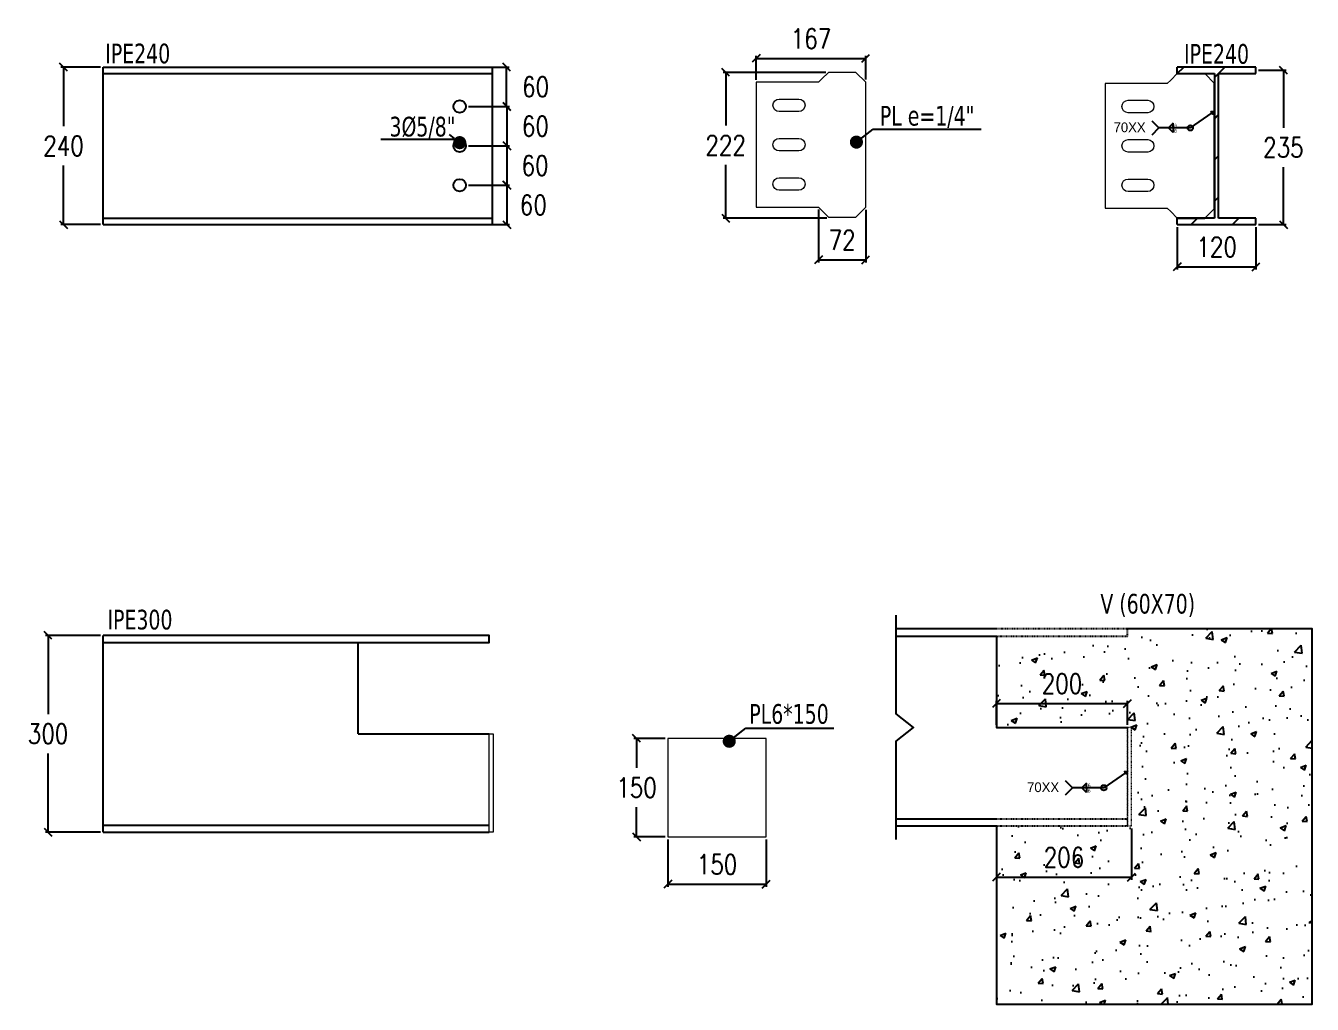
# Model space of a CAD drawing. Header units: millimetres. Extents: x -900 to 76112, y -21218 to 30031.
# Drawn here: x 1833 to 3794, y -12311 to -10820 of the extents above; entities that cross this region are included whole.
import ezdxf
from ezdxf.enums import TextEntityAlignment as Align

# ---------------------------------------------------------------- set-up
doc = ezdxf.new("R2010")
doc.units = ezdxf.units.MM
doc.linetypes.add('DXK_LINE_DOT1', pattern=[1.8814, 0.9407, -0.9407])
for name, color, linetype in [('COTAS', 8, 'Continuous'), ('PERFORACIONES', 1, 'Continuous'), ('TITULO', 3, 'Continuous')]:
    doc.layers.add(name, color=color, linetype=linetype)
doc.layers.add('P-PLATINA', color=6, linetype='Continuous', lineweight=15)
doc.styles.add('CNI_COTAS', font='romans.shx', dxfattribs={"width": 0.8})
doc.styles.add('ROMANS', font='DINGRAFO.SHX')
doc.styles.add('VERDANA', font='verdana.ttf')
doc.dimstyles.new('1.1', dxfattribs={"dimscale": 0, "dimtxt": 15, "dimasz": 20, "dimexe": 2, "dimexo": 2, "dimgap": 7, "dimtad": 1, "dimdec": 0, "dimzin": 4, "dimdsep": 46, "dimtxsty": 'CNI_COTAS', "dimblk": 'DOTSMALL', "dimcen": 0, "dimclrd": 256, "dimclrt": 3, "dimadec": 0, "dimazin": 0, "dimtfac": 1, "dimtdec": 0, "dimtmove": 2, "dimatfit": 0, "dimldrblk": 'DOT', "dimfxl": 0.05, "dimtolj": 1, "dimtzin": 0, "dimarcsym": 1})
doc.dimstyles.new('1.4', dxfattribs={"dimscale": 0, "dimtxt": 30, "dimasz": 12, "dimexe": 4, "dimexo": 4, "dimgap": 15, "dimtad": 1, "dimdec": 0, "dimzin": 4, "dimdsep": 46, "dimtxsty": 'CNI_COTAS', "dimblk": 'OBLIQUE', "dimcen": -0.09, "dimclrd": 256, "dimclrt": 3, "dimadec": 0, "dimazin": 0, "dimtfac": 1, "dimtdec": 0, "dimtmove": 2, "dimatfit": 0, "dimldrblk": 'DOT', "dimfxl": 0.05, "dimtolj": 1, "dimtzin": 0, "dimarcsym": 0})

# ---------------------------------------------------------------- blocks, each defined once
blk = doc.blocks.new('_Oblique')
at = {"color": 0, "linetype": 'ByBlock', "lineweight": -2}
blk.add_line((-0.5, -0.5), (0.5, 0.5), dxfattribs=at)
blk = doc.blocks.new('*D533')
at = {"layer": 'COTAS', "color": 0, "lineweight": -2, "transparency": 16777216}
for p, q in [((1947, -10882.7), (1886.5, -10882.7)), ((1947, -11122.7), (1886.5, -11122.7))]:
    blk.add_line(p, q, dxfattribs=at)
at = {"layer": 'COTAS', "lineweight": -2, "transparency": 16777216}
for p, q in [((1890.5, -10882.7), (1890.5, -10972.7)), ((1890.5, -11122.7), (1890.5, -11032.7))]:
    blk.add_line(p, q, dxfattribs=at)
at = {"layer": 'Defpoints', "color": 0, "transparency": 16777216}
for p in [(1890.5, -10882.7), (1951, -10882.7), (1951, -11122.7)]:
    blk.add_point(p, dxfattribs=at)
at = {"layer": 'COTAS', "lineweight": -2, "transparency": 16777216, "xscale": 12, "yscale": 12, "zscale": 12}
for p, rotation in [((1890.5, -10882.7), 90), ((1890.5, -11122.7), 270)]:
    blk.add_blockref('_Oblique', p, dxfattribs=dict(at, rotation=rotation))
at = {"layer": 'COTAS', "color": 3, "transparency": 16777216, "insert": (1890.5, -11002.7), "char_height": 30, "attachment_point": 5, "rotation": 0.01, "style": 'CNI_COTAS'}
blk.add_mtext('\\A1;240', dxfattribs=at)
blk = doc.blocks.new('_Dot')
at = {"color": 0, "linetype": 'ByBlock', "lineweight": -2}
blk.add_line((-0.5, 0), (-1, 0), dxfattribs=at)
at = {"color": 0, "linetype": 'ByBlock', "const_width": 0.5}
blk.add_lwpolyline([(-0.25, 0, 1), (0.25, 0, 1)], format="xyb", close=True, dxfattribs=at)
blk = doc.blocks.new('*D534')
at = {"layer": 'COTAS', "color": 0, "lineweight": -2, "transparency": 16777216}
for p, q in [((3052.2, -10890.7), (2895.7, -10890.7)), ((3054, -11112.9), (2895.7, -11112.9))]:
    blk.add_line(p, q, dxfattribs=at)
at = {"layer": 'COTAS', "lineweight": -2, "transparency": 16777216}
for p, q in [((2899.7, -10890.7), (2899.7, -10971.8)), ((2899.7, -11112.9), (2899.7, -11031.8))]:
    blk.add_line(p, q, dxfattribs=at)
at = {"layer": 'Defpoints', "color": 0, "transparency": 16777216}
for p in [(3056.2, -10890.7), (2899.7, -11112.9), (3058, -11112.9)]:
    blk.add_point(p, dxfattribs=at)
at = {"layer": 'COTAS', "lineweight": -2, "transparency": 16777216, "xscale": 12, "yscale": 12, "zscale": 12}
for p, rotation in [((2899.7, -10890.7), 90), ((2899.7, -11112.9), 270)]:
    blk.add_blockref('_Oblique', p, dxfattribs=dict(at, rotation=rotation))
at = {"layer": 'COTAS', "color": 3, "transparency": 16777216, "insert": (2899.7, -11001.8), "char_height": 30, "attachment_point": 5, "rotation": 0.01, "style": 'CNI_COTAS'}
blk.add_mtext('\\A1;222', dxfattribs=at)
blk = doc.blocks.new('*D477')
at = {"layer": 'COTAS', "color": 0, "lineweight": -2, "transparency": 16777216}
for p, q in [((3587.9, -11126.7), (3587.9, -11190.9)), ((3707.9, -11126.7), (3707.9, -11190.9))]:
    blk.add_line(p, q, dxfattribs=at)
at = {"layer": 'COTAS', "lineweight": -2, "transparency": 16777216}
blk.add_line((3587.9, -11186.9), (3707.9, -11186.9), dxfattribs=at)
at = {"layer": 'Defpoints', "color": 0, "transparency": 16777216}
for p in [(3587.9, -11122.7), (3707.9, -11122.7), (3707.9, -11186.9)]:
    blk.add_point(p, dxfattribs=at)
at = {"layer": 'COTAS', "lineweight": -2, "transparency": 16777216, "xscale": 12, "yscale": 12, "zscale": 12, "rotation": 180}
blk.add_blockref('_Oblique', (3587.9, -11186.9), dxfattribs=at)
at = {"layer": 'COTAS', "lineweight": -2, "transparency": 16777216, "xscale": 12, "yscale": 12, "zscale": 12}
blk.add_blockref('_Oblique', (3707.9, -11186.9), dxfattribs=at)
at = {"layer": 'COTAS', "color": 3, "transparency": 16777216, "insert": (3647.9, -11156.9), "char_height": 30, "attachment_point": 5, "style": 'CNI_COTAS'}
blk.add_mtext('\\A1;120', dxfattribs=at)
blk = doc.blocks.new('*D535')
at = {"layer": 'COTAS', "color": 0, "lineweight": -2, "transparency": 16777216}
for p, q in [((3711.9, -10887.6), (3753.7, -10887.6)), ((3711.9, -11122.7), (3753.7, -11122.7))]:
    blk.add_line(p, q, dxfattribs=at)
at = {"layer": 'COTAS', "lineweight": -2, "transparency": 16777216}
for p, q in [((3749.7, -10887.6), (3749.7, -10975.1)), ((3749.7, -11122.7), (3749.7, -11035.1))]:
    blk.add_line(p, q, dxfattribs=at)
at = {"layer": 'Defpoints', "color": 0, "transparency": 16777216}
for p in [(3707.9, -10887.6), (3749.7, -10887.6), (3707.9, -11122.7)]:
    blk.add_point(p, dxfattribs=at)
at = {"layer": 'COTAS', "lineweight": -2, "transparency": 16777216, "xscale": 12, "yscale": 12, "zscale": 12}
for p, rotation in [((3749.7, -10887.6), 90), ((3749.7, -11122.7), 270)]:
    blk.add_blockref('_Oblique', p, dxfattribs=dict(at, rotation=rotation))
at = {"layer": 'COTAS', "color": 3, "transparency": 16777216, "insert": (3749.7, -11005.1), "char_height": 30, "attachment_point": 5, "rotation": 0.01, "style": 'CNI_COTAS'}
blk.add_mtext('\\A1;235', dxfattribs=at)
blk = doc.blocks.new('_DotSmall')
at = {"color": 0, "linetype": 'ByBlock', "const_width": 0.5}
blk.add_lwpolyline([(-0.0625, 0, 1), (0.0625, 0, 1)], format="xyb", close=True, dxfattribs=at)
blk = doc.blocks.new('*D536')
at = {"layer": 'COTAS', "color": 0, "lineweight": -2, "transparency": 16777216}
for p, q in [((2946.2, -10901.9), (2946.2, -10865.4)), ((3113.1, -10901.7), (3113.1, -10865.4))]:
    blk.add_line(p, q, dxfattribs=at)
at = {"layer": 'COTAS', "lineweight": -2, "transparency": 16777216}
blk.add_line((2946.2, -10869.4), (3113.1, -10869.4), dxfattribs=at)
at = {"layer": 'Defpoints', "color": 0, "transparency": 16777216}
for p in [(3113.1, -10869.4), (2946.2, -10905.9), (3113.1, -10905.7)]:
    blk.add_point(p, dxfattribs=at)
at = {"layer": 'COTAS', "lineweight": -2, "transparency": 16777216, "xscale": 12, "yscale": 12, "zscale": 12, "rotation": 180}
blk.add_blockref('_Oblique', (2946.2, -10869.4), dxfattribs=at)
at = {"layer": 'COTAS', "lineweight": -2, "transparency": 16777216, "xscale": 12, "yscale": 12, "zscale": 12}
blk.add_blockref('_Oblique', (3113.1, -10869.4), dxfattribs=at)
at = {"layer": 'COTAS', "color": 3, "transparency": 16777216, "insert": (3029.7, -10839.4), "char_height": 30, "attachment_point": 5, "style": 'CNI_COTAS'}
blk.add_mtext('\\A1;167', dxfattribs=at)
blk = doc.blocks.new('*D537')
at = {"layer": 'COTAS', "color": 0, "lineweight": -2, "transparency": 16777216}
for p, q in [((3041, -11099.9), (3041, -11180.3)), ((3113.1, -11100.1), (3113.1, -11180.3))]:
    blk.add_line(p, q, dxfattribs=at)
at = {"layer": 'COTAS', "lineweight": -2, "transparency": 16777216}
blk.add_line((3041, -11176.3), (3113.1, -11176.3), dxfattribs=at)
at = {"layer": 'Defpoints', "color": 0, "transparency": 16777216}
for p in [(3041, -11095.9), (3113.1, -11096.1), (3113.1, -11176.3)]:
    blk.add_point(p, dxfattribs=at)
at = {"layer": 'COTAS', "lineweight": -2, "transparency": 16777216, "xscale": 12, "yscale": 12, "zscale": 12, "rotation": 180}
blk.add_blockref('_Oblique', (3041, -11176.3), dxfattribs=at)
at = {"layer": 'COTAS', "lineweight": -2, "transparency": 16777216, "xscale": 12, "yscale": 12, "zscale": 12}
blk.add_blockref('_Oblique', (3113.1, -11176.3), dxfattribs=at)
at = {"layer": 'COTAS', "color": 3, "transparency": 16777216, "insert": (3077.1, -11146.3), "char_height": 30, "attachment_point": 5, "style": 'CNI_COTAS'}
blk.add_mtext('\\A1;72', dxfattribs=at)
blk = doc.blocks.new('SOLDADURA FILETE ALREDEDOR')
h = blk.add_hatch(color=256)
h.dxf.hatch_style = 1
h.paths.add_polyline_path([(5063.7, 3679), (5060.1, 3684.2), (5066.4, 3684.8)])
for p, q in [((5061.9, 3681.6), (5015.5, 3649.2)), ((5015.5, 3649.2), (4948.3, 3649.2)), ((4978.7, 3659.2), (4968.7, 3649.2)), ((4978.7, 3639.2), (4968.7, 3649.2)), ((4978.7, 3649.2), (4978.7, 3659.2)), ((4978.7, 3649.2), (4978.7, 3639.2))]:
    blk.add_line(p, q)
blk.add_lwpolyline([(5066.4, 3684.8), (5063.7, 3679), (5060.1, 3684.2)], close=True)
blk.add_lwpolyline([(4933.5, 3634.4), (4948.3, 3649.2), (4933.5, 3664)])
blk.add_circle((5015.5, 3649.2), 5.81)
at = {"layer": 'TITULO', "style": 'ROMANS'}
for s, height, p in [('70XX', 21, (4851, 3640)), ('6', 7.5, (4981.3, 3650.6)), ('6', 7.5, (4981.3, 3639))]:
    blk.add_text(s, height=height, dxfattribs=at).set_placement(p)
blk = doc.blocks.new('*D478')
at = {"layer": 'COTAS', "color": 0, "lineweight": -2, "transparency": 16777216}
for p, q in [((2507.8, -10942.7), (2570.3, -10942.7)), ((2507.8, -11002.7), (2570.3, -11002.7))]:
    blk.add_line(p, q, dxfattribs=at)
at = {"layer": 'COTAS', "lineweight": -2, "transparency": 16777216}
blk.add_line((2566.3, -10942.7), (2566.3, -11002.7), dxfattribs=at)
at = {"layer": 'Defpoints', "color": 0, "transparency": 16777216}
for p in [(2503.8, -10942.7), (2503.8, -11002.7), (2566.3, -11002.7)]:
    blk.add_point(p, dxfattribs=at)
at = {"layer": 'COTAS', "lineweight": -2, "transparency": 16777216, "xscale": 12, "yscale": 12, "zscale": 12}
for p, rotation in [((2566.3, -10942.7), 90), ((2566.3, -11002.7), 270)]:
    blk.add_blockref('_Oblique', p, dxfattribs=dict(at, rotation=rotation))
at = {"layer": 'COTAS', "color": 3, "transparency": 16777216, "insert": (2609.6, -10972.7), "char_height": 30, "attachment_point": 5, "rotation": 0.01, "style": 'CNI_COTAS'}
blk.add_mtext('\\A1;60', dxfattribs=at)
blk = doc.blocks.new('*D479')
at = {"layer": 'COTAS', "color": 0, "lineweight": -2, "transparency": 16777216}
for p, q in [((2507.8, -11002.7), (2570.3, -11002.7)), ((2507.8, -11062.7), (2570.3, -11062.7))]:
    blk.add_line(p, q, dxfattribs=at)
at = {"layer": 'COTAS', "lineweight": -2, "transparency": 16777216}
blk.add_line((2566.3, -11002.7), (2566.3, -11062.7), dxfattribs=at)
at = {"layer": 'Defpoints', "color": 0, "transparency": 16777216}
for p in [(2503.8, -11002.7), (2503.8, -11062.7), (2566.3, -11062.7)]:
    blk.add_point(p, dxfattribs=at)
at = {"layer": 'COTAS', "lineweight": -2, "transparency": 16777216, "xscale": 12, "yscale": 12, "zscale": 12}
for p, rotation in [((2566.3, -11002.7), 90), ((2566.3, -11062.7), 270)]:
    blk.add_blockref('_Oblique', p, dxfattribs=dict(at, rotation=rotation))
at = {"layer": 'COTAS', "color": 3, "transparency": 16777216, "insert": (2609.1, -11032.7), "char_height": 30, "attachment_point": 5, "rotation": 0.01, "style": 'CNI_COTAS'}
blk.add_mtext('\\A1;60', dxfattribs=at)
blk = doc.blocks.new('*D480')
at = {"layer": 'COTAS', "color": 0, "lineweight": -2, "transparency": 16777216}
for p, q in [((2507.8, -11062.7), (2570.2, -11062.7)), ((2507.8, -11122.7), (2570.2, -11122.7))]:
    blk.add_line(p, q, dxfattribs=at)
at = {"layer": 'COTAS', "lineweight": -2, "transparency": 16777216}
blk.add_line((2566.2, -11062.7), (2566.2, -11122.7), dxfattribs=at)
at = {"layer": 'Defpoints', "color": 0, "transparency": 16777216}
for p in [(2503.8, -11062.7), (2503.8, -11122.7), (2566.2, -11122.7)]:
    blk.add_point(p, dxfattribs=at)
at = {"layer": 'COTAS', "lineweight": -2, "transparency": 16777216, "xscale": 12, "yscale": 12, "zscale": 12}
for p, rotation in [((2566.2, -11062.7), 90), ((2566.2, -11122.7), 270)]:
    blk.add_blockref('_Oblique', p, dxfattribs=dict(at, rotation=rotation))
at = {"layer": 'COTAS', "color": 3, "transparency": 16777216, "insert": (2606.5, -11092.7), "char_height": 30, "attachment_point": 5, "rotation": 0.01, "style": 'CNI_COTAS'}
blk.add_mtext('\\A1;60', dxfattribs=at)
blk = doc.blocks.new('*D481')
at = {"layer": 'COTAS', "color": 0, "lineweight": -2, "transparency": 16777216}
for p, q in [((2507.8, -10882.7), (2569.8, -10882.7)), ((2507.8, -10942.7), (2569.8, -10942.7))]:
    blk.add_line(p, q, dxfattribs=at)
at = {"layer": 'COTAS', "lineweight": -2, "transparency": 16777216}
blk.add_line((2565.8, -10942.7), (2565.8, -10882.7), dxfattribs=at)
at = {"layer": 'Defpoints', "color": 0, "transparency": 16777216}
for p in [(2503.8, -10882.7), (2565.8, -10882.7), (2503.8, -10942.7)]:
    blk.add_point(p, dxfattribs=at)
at = {"layer": 'COTAS', "lineweight": -2, "transparency": 16777216, "xscale": 12, "yscale": 12, "zscale": 12}
for p, rotation in [((2565.8, -10882.7), 90), ((2565.8, -10942.7), 270)]:
    blk.add_blockref('_Oblique', p, dxfattribs=dict(at, rotation=rotation))
at = {"layer": 'COTAS', "color": 3, "transparency": 16777216, "insert": (2610, -10912.7), "char_height": 30, "attachment_point": 5, "rotation": 0.01, "style": 'CNI_COTAS'}
blk.add_mtext('\\A1;60', dxfattribs=at)
blk = doc.blocks.new('*D538')
at = {"layer": 'COTAS', "color": 0, "lineweight": -2, "transparency": 16777216}
for p, q in [((1947, -11748.5), (1862.9, -11748.5)), ((1947, -12048.5), (1862.9, -12048.5))]:
    blk.add_line(p, q, dxfattribs=at)
at = {"layer": 'COTAS', "lineweight": -2, "transparency": 16777216}
for p, q in [((1866.9, -11748.5), (1866.9, -11868.5)), ((1866.9, -12048.5), (1866.9, -11928.5))]:
    blk.add_line(p, q, dxfattribs=at)
at = {"layer": 'Defpoints', "color": 0, "transparency": 16777216}
for p in [(1866.9, -11748.5), (1951, -11748.5), (1951, -12048.5)]:
    blk.add_point(p, dxfattribs=at)
at = {"layer": 'COTAS', "lineweight": -2, "transparency": 16777216, "xscale": 12, "yscale": 12, "zscale": 12}
for p, rotation in [((1866.9, -11748.5), 90), ((1866.9, -12048.5), 270)]:
    blk.add_blockref('_Oblique', p, dxfattribs=dict(at, rotation=rotation))
at = {"layer": 'COTAS', "color": 3, "transparency": 16777216, "insert": (1866.9, -11898.5), "char_height": 30, "attachment_point": 5, "rotation": 0.01, "style": 'CNI_COTAS'}
blk.add_mtext('\\A1;300', dxfattribs=at)
blk = doc.blocks.new('*D482')
at = {"layer": 'COTAS', "color": 0, "lineweight": -2, "transparency": 16777216}
for p, q in [((3312.2, -11884.8), (3312.2, -11848.2)), ((3512.2, -11884.8), (3512.2, -11848.2))]:
    blk.add_line(p, q, dxfattribs=at)
at = {"layer": 'COTAS', "lineweight": -2, "transparency": 16777216}
blk.add_line((3312.2, -11852.2), (3512.2, -11852.2), dxfattribs=at)
at = {"layer": 'Defpoints', "color": 0, "transparency": 16777216}
for p in [(3512.2, -11852.2), (3312.2, -11888.8), (3512.2, -11888.8)]:
    blk.add_point(p, dxfattribs=at)
at = {"layer": 'COTAS', "lineweight": -2, "transparency": 16777216, "xscale": 12, "yscale": 12, "zscale": 12, "rotation": 180}
blk.add_blockref('_Oblique', (3312.2, -11852.2), dxfattribs=at)
at = {"layer": 'COTAS', "lineweight": -2, "transparency": 16777216, "xscale": 12, "yscale": 12, "zscale": 12}
blk.add_blockref('_Oblique', (3512.2, -11852.2), dxfattribs=at)
at = {"layer": 'COTAS', "color": 3, "transparency": 16777216, "insert": (3412.2, -11822.2), "char_height": 30, "attachment_point": 5, "style": 'CNI_COTAS'}
blk.add_mtext('\\A1;200', dxfattribs=at)
blk = doc.blocks.new('*D539')
at = {"layer": 'COTAS', "color": 0, "lineweight": -2, "transparency": 16777216}
for p, q in [((3312.2, -12042.8), (3312.2, -12120.8)), ((3518.2, -12042.8), (3518.2, -12120.8))]:
    blk.add_line(p, q, dxfattribs=at)
at = {"layer": 'COTAS', "lineweight": -2, "transparency": 16777216}
blk.add_line((3312.2, -12116.8), (3518.2, -12116.8), dxfattribs=at)
at = {"layer": 'Defpoints', "color": 0, "transparency": 16777216}
for p in [(3312.2, -12038.8), (3518.2, -12038.8), (3518.2, -12116.8)]:
    blk.add_point(p, dxfattribs=at)
at = {"layer": 'COTAS', "lineweight": -2, "transparency": 16777216, "xscale": 12, "yscale": 12, "zscale": 12, "rotation": 180}
blk.add_blockref('_Oblique', (3312.2, -12116.8), dxfattribs=at)
at = {"layer": 'COTAS', "lineweight": -2, "transparency": 16777216, "xscale": 12, "yscale": 12, "zscale": 12}
blk.add_blockref('_Oblique', (3518.2, -12116.8), dxfattribs=at)
at = {"layer": 'COTAS', "color": 3, "transparency": 16777216, "insert": (3415.2, -12086.8), "char_height": 30, "attachment_point": 5, "style": 'CNI_COTAS'}
blk.add_mtext('\\A1;206', dxfattribs=at)
blk = doc.blocks.new('*D540')
at = {"layer": 'COTAS', "color": 0, "lineweight": -2, "transparency": 16777216}
for p, q in [((2807.5, -11905.5), (2759.8, -11905.5)), ((2807.5, -12055.5), (2759.8, -12055.5))]:
    blk.add_line(p, q, dxfattribs=at)
at = {"layer": 'COTAS', "lineweight": -2, "transparency": 16777216}
for p, q in [((2763.8, -11905.5), (2763.8, -11950.5)), ((2763.8, -12055.5), (2763.8, -12010.5))]:
    blk.add_line(p, q, dxfattribs=at)
at = {"layer": 'Defpoints', "color": 0, "transparency": 16777216}
for p in [(2763.8, -11905.5), (2811.5, -11905.5), (2811.5, -12055.5)]:
    blk.add_point(p, dxfattribs=at)
at = {"layer": 'COTAS', "lineweight": -2, "transparency": 16777216, "xscale": 12, "yscale": 12, "zscale": 12}
for p, rotation in [((2763.8, -11905.5), 90), ((2763.8, -12055.5), 270)]:
    blk.add_blockref('_Oblique', p, dxfattribs=dict(at, rotation=rotation))
at = {"layer": 'COTAS', "color": 3, "transparency": 16777216, "insert": (2763.8, -11980.5), "char_height": 30, "attachment_point": 5, "rotation": 0.01, "style": 'CNI_COTAS'}
blk.add_mtext('\\A1;150', dxfattribs=at)
blk = doc.blocks.new('*D541')
at = {"layer": 'COTAS', "color": 0, "lineweight": -2, "transparency": 16777216}
for p, q in [((2811.5, -12059.5), (2811.5, -12131.6)), ((2961.5, -12059.5), (2961.5, -12131.6))]:
    blk.add_line(p, q, dxfattribs=at)
at = {"layer": 'COTAS', "lineweight": -2, "transparency": 16777216}
blk.add_line((2811.5, -12127.6), (2961.5, -12127.6), dxfattribs=at)
at = {"layer": 'Defpoints', "color": 0, "transparency": 16777216}
for p in [(2811.5, -12055.5), (2961.5, -12055.5), (2961.5, -12127.6)]:
    blk.add_point(p, dxfattribs=at)
at = {"layer": 'COTAS', "lineweight": -2, "transparency": 16777216, "xscale": 12, "yscale": 12, "zscale": 12, "rotation": 180}
blk.add_blockref('_Oblique', (2811.5, -12127.6), dxfattribs=at)
at = {"layer": 'COTAS', "lineweight": -2, "transparency": 16777216, "xscale": 12, "yscale": 12, "zscale": 12}
blk.add_blockref('_Oblique', (2961.5, -12127.6), dxfattribs=at)
at = {"layer": 'COTAS', "color": 3, "transparency": 16777216, "insert": (2886.5, -12097.6), "char_height": 30, "attachment_point": 5, "style": 'CNI_COTAS'}
blk.add_mtext('\\A1;150', dxfattribs=at)

msp = doc.modelspace()

# ---------------------------------------------------------------- hatches: boundary and pattern name
at = {"linetype": 'Continuous'}
h = msp.add_hatch(dxfattribs=at)
h.set_pattern_fill('', scale=14, style=0, pattern_type=0)
h.set_pattern_definition([(45, (3587.934, -10892.477), (-31.431, 31.431), [])])
h.paths.add_polyline_path([(3587.9, -10882.7), (3587.9, -10892.5), (3644.8, -10892.5), (3644.8, -11112.9), (3587.9, -11112.9), (3587.9, -11122.7), (3707.9, -11122.7), (3707.9, -11112.9), (3651, -11112.9), (3651, -10892.5), (3707.9, -10892.5), (3707.9, -10882.7)])
at = {"layer": 'PERFORACIONES'}
h = msp.add_hatch(dxfattribs=at)
h.set_pattern_fill('AR-CONC', color=8, scale=0.5)
h.set_pattern_definition([(50, (-11225.105, -6489.715), (91.09233, -7.96954), [9.525, -104.775]), (355, (-11225.105, -6489.72), (-17.6217, 95.5284), [7.62, -83.8203]), (100.45144, (-11217.51, -6490.38), (73.4706, 87.5589), [8.095, -89.0451]), (46.1842, (-11225.1, -6464.32), (135.5395, -21.0212), [14.2875, -157.1625]), (96.6356, (-11213.81, -6466.07), (118.7021, 123.7131), [12.1425, -133.5678]), (351.1842, (-11225.1, -6464.32), (118.7021, 123.7131), [11.43, -125.7299]), (21, (-11212.405, -6470.665), (75.8072, -51.1326), [9.525, -104.775]), (326, (-11212.405, -6470.67), (30.901, 92.094), [7.62, -83.82]), (71.45144, (-11206.09, -6474.93), (106.7082, 40.9614), [8.095, -89.04497]), (37.5, (-11225.105, -6489.715), (1.5443, 42.27752), [0, -82.804, 0, -85.09, 0, -84.1375]), (7.5, (-11225.105, -6489.715), (33.40983, 50.09029), [0, -48.514, 0, -80.899, 0, -32.0675]), (327.5, (-11253.426, -6489.715), (67.7953, -2.86437), [0, -31.75, 0, -99.06, 0, -131.445]), (317.5, (-11266.126, -6489.715), (74.0646, 12.71325), [0, -41.275, 0, -65.786, 0, -93.345])])
h.paths.add_polyline_path([(3793.7, -11738.8), (3512.2, -11738.8), (3512.2, -11749.5), (3312.2, -11749.5), (3312.2, -11888.8), (3512.2, -11888.8), (3518.2, -11888.8), (3518.2, -12038.8), (3512.2, -12038.8), (3312.2, -12038.8), (3312.2, -12310.6), (3793.7, -12310.6)])
h.paths.add_polyline_path([(3376.9, -12109.3), (3453.6, -12109.3), (3453.6, -12064.3), (3376.9, -12064.3)], flags=24)
h.paths.add_polyline_path([(3373.9, -11844.7), (3450.6, -11844.7), (3450.6, -11799.7), (3373.9, -11799.7)], flags=24)

# ---------------------------------------------------------------- linework, layer by layer
at = {"color": 2}
for p, q in [((1951, -11122.7), (1951, -10882.7)), ((1951, -10882.7), (2544.3, -10882.7)), ((1951, -10892.5), (2544.3, -10892.5)), ((2544.3, -11112.9), (2544.3, -10882.7)), ((3707.9, -10882.7), (3587.9, -10882.7)), ((3587.9, -10892.5), (3587.9, -10882.7)), ((3587.9, -10892.5), (3644.8, -10892.5)), ((3644.8, -10892.5), (3644.8, -11112.9)), ((3651, -11112.9), (3651, -10892.5)), ((3651, -10892.5), (3707.9, -10892.5)), ((3707.9, -10892.5), (3707.9, -10882.7)), ((1951, -11112.9), (2544.3, -11112.9)), ((2544.3, -11122.7), (2544.3, -11102.9)), ((3644.8, -11112.9), (3587.9, -11112.9)), ((3587.9, -11122.7), (3587.9, -11112.9)), ((3707.9, -11112.9), (3651, -11112.9)), ((3707.9, -11122.7), (3707.9, -11112.9)), ((1951, -11122.7), (2544.3, -11122.7)), ((3587.9, -11122.7), (3707.9, -11122.7)), ((1951, -12048.5), (1951, -11748.5)), ((2339.4, -11898.5), (2339.4, -11759.2)), ((2339.4, -11898.5), (2539.4, -11898.5)), ((1951, -12037.8), (2339.4, -12037.8)), ((2339.4, -12037.8), (2539.4, -12037.8)), ((3159.3, -12028.1), (3312.2, -12028.1)), ((3159.3, -12038.8), (3312.2, -12038.8)), ((1951, -12048.5), (2339.4, -12048.5)), ((2339.4, -12048.5), (2539.4, -12048.5))]:
    msp.add_line(p, q, dxfattribs=at)
at = {"color": 7}
for p, q in [((3644.8, -11097.9), (3644.8, -10907.5)), ((3587.9, -11112.9), (3629.8, -11112.9))]:
    msp.add_line(p, q, dxfattribs=at)
at = {"color": 2, "linetype": 'DXK_LINE_DOT1'}
for p, q in [((3312.2, -12028.1), (3512.2, -12028.1)), ((3312.2, -12038.8), (3512.2, -12038.8))]:
    msp.add_line(p, q, dxfattribs=at)
at = {"color": 2}
for points in [[(3312.2, -11738.8), (3159.3, -11738.8)], [(1951, -11759.2), (2539.4, -11759.2), (2539.4, -11748.5), (1951, -11748.5)], [(3159.3, -11749.5), (3312.2, -11749.5)], [(3312.2, -11749.5), (3312.2, -11888.8), (3512.2, -11888.8)]]:
    msp.add_lwpolyline(points, dxfattribs=at)
at = {"color": 2, "linetype": 'DXK_LINE_DOT1'}
msp.add_lwpolyline([(3312.2, -11749.5), (3512.2, -11749.5), (3512.2, -11738.8), (3312.2, -11738.8)], dxfattribs=at)
at = {"layer": 'COTAS'}
msp.add_lwpolyline([(3159.3, -12059.6), (3159.3, -11909.6), (3185.7, -11888.8), (3159.3, -11868), (3159.3, -11718)], dxfattribs=at)
at = {"layer": 'COTAS', "color": 1}
msp.add_lwpolyline([(3312.2, -12038.8), (3312.2, -12310.6), (3793.7, -12310.6), (3793.7, -11738.8), (3512.2, -11738.8)], dxfattribs=at)
at = {"layer": 'P-PLATINA'}
msp.add_line((2539.4, -12048.5), (2539.4, -11898.5), dxfattribs=at)
at = {"layer": 'P-PLATINA', "linetype": 'DXK_LINE_DOT1'}
for q in [(3512.2, -11888.8), (3518.2, -12038.8)]:
    msp.add_line((3512.2, -12038.8), q, dxfattribs=at)
at = {"layer": 'P-PLATINA', "linetype": 'Continuous'}
for points in [[(3098.1, -11111.1), (3113.1, -11096.1), (3113.1, -10905.7), (3098.1, -10890.7), (3056.2, -10890.7), (3046.2, -10900.7), (3041, -10905.9), (2946.2, -10905.9), (2946.2, -11095.9), (3041, -11095.9), (3046.2, -11101.1), (3056.2, -11111.1), (3098.1, -11111.1)], [(3629.8, -11112.9), (3644.8, -11097.9), (3644.8, -10907.5), (3629.8, -10892.5), (3587.9, -10892.5), (3577.9, -10902.5), (3572.7, -10907.7), (3477.9, -10907.7), (3477.9, -11097.7), (3572.7, -11097.7), (3577.9, -11102.9), (3587.9, -11112.9), (3629.8, -11112.9)], [(3011.2, -10950.4), (2981.2, -10950.4), (2977.6, -10949.6), (2974.5, -10947.6), (2972.4, -10944.5), (2971.7, -10940.9), (2972.4, -10937.2), (2974.5, -10934.1), (2977.6, -10932.1), (2981.2, -10931.4), (3011.2, -10931.4)], [(3004.6, -10931.4), (3011.2, -10931.4), (3014.8, -10932.1), (3017.9, -10934.1), (3020, -10937.2), (3020.7, -10940.9), (3020, -10944.5), (3017.9, -10947.6), (3014.8, -10949.6), (3011.2, -10950.4), (3004.6, -10950.4)], [(3542.9, -10952.2), (3512.9, -10952.2), (3509.3, -10951.5), (3506.2, -10949.4), (3504.2, -10946.3), (3503.4, -10942.7), (3504.2, -10939), (3506.2, -10936), (3509.3, -10933.9), (3512.9, -10933.2), (3542.9, -10933.2)], [(3536.3, -10933.2), (3542.9, -10933.2), (3546.6, -10933.9), (3549.7, -10936), (3551.7, -10939), (3552.4, -10942.7), (3551.7, -10946.3), (3549.7, -10949.4), (3546.6, -10951.5), (3542.9, -10952.2), (3536.3, -10952.2)], [(3011.2, -11010.4), (2981.2, -11010.4), (2977.6, -11009.6), (2974.5, -11007.6), (2972.4, -11004.5), (2971.7, -11000.9), (2972.4, -10997.2), (2974.5, -10994.1), (2977.6, -10992.1), (2981.2, -10991.4), (3004, -10991.4)], [(3004.6, -10991.4), (3011.2, -10991.4), (3014.8, -10992.1), (3017.9, -10994.1), (3020, -10997.2), (3020.7, -11000.9), (3020, -11004.5), (3017.9, -11007.6), (3014.8, -11009.6), (3011.2, -11010.4), (3004.6, -11010.4)], [(3542.9, -11012.2), (3512.9, -11012.2), (3509.3, -11011.5), (3506.2, -11009.4), (3504.2, -11006.3), (3503.4, -11002.7), (3504.2, -10999), (3506.2, -10996), (3509.3, -10993.9), (3512.9, -10993.2), (3542.9, -10993.2)], [(3536.3, -10993.2), (3542.9, -10993.2), (3546.6, -10993.9), (3549.7, -10996), (3551.7, -10999), (3552.4, -11002.7), (3551.7, -11006.3), (3549.7, -11009.4), (3546.6, -11011.5), (3542.9, -11012.2), (3536.3, -11012.2)], [(2987.8, -11070.4), (2981.2, -11070.4), (2977.6, -11069.6), (2974.5, -11067.6), (2972.4, -11064.5), (2971.7, -11060.9), (2972.4, -11057.2), (2974.5, -11054.1), (2977.6, -11052.1), (2981.2, -11051.4), (2987.8, -11051.4)], [(2981.2, -11051.4), (3011.2, -11051.4), (3014.8, -11052.1), (3017.9, -11054.1), (3020, -11057.2), (3020.7, -11060.9), (3020, -11064.5), (3017.9, -11067.6), (3014.8, -11069.6), (3011.2, -11070.4), (2981.2, -11070.4)], [(3542.9, -11072.2), (3512.9, -11072.2), (3509.3, -11071.5), (3506.2, -11069.4), (3504.2, -11066.3), (3503.4, -11062.7), (3504.2, -11059), (3506.2, -11056), (3509.3, -11053.9), (3512.9, -11053.2), (3542.9, -11053.2)], [(3536.3, -11053.2), (3542.9, -11053.2), (3546.6, -11053.9), (3549.7, -11056), (3551.7, -11059), (3552.4, -11062.7), (3551.7, -11066.3), (3549.7, -11069.4), (3546.6, -11071.5), (3542.9, -11072.2), (3536.3, -11072.2)]]:
    msp.add_lwpolyline(points, dxfattribs=at)
at = {"layer": 'P-PLATINA'}
for points in [[(2539.4, -12048.5), (2539.4, -11898.5), (2545.4, -11898.5), (2545.4, -12048.5)], [(2811.5, -12055.5), (2961.5, -12055.5), (2961.5, -11905.5), (2811.5, -11905.5)]]:
    msp.add_lwpolyline(points, close=True, dxfattribs=at)
at = {"layer": 'P-PLATINA', "linetype": 'DXK_LINE_DOT1'}
msp.add_lwpolyline([(3518.2, -11888.8), (3512.2, -11888.8), (3512.2, -12038.8), (3518.2, -12038.8)], close=True, dxfattribs=at)
at = {"layer": 'PERFORACIONES'}
for centre in [(2494.3, -10942.7), (2494.3, -11002.7), (2494.3, -11062.7)]:
    msp.add_circle(centre, 9.5, dxfattribs=at)

# ---------------------------------------------------------------- block references
at = {"xscale": 0.7104614331683008, "yscale": 0.7104614331683008, "zscale": 0.7104614331683008}
for p in [(44.4, -13568), (-87.4, -14573.4)]:
    msp.add_blockref('SOLDADURA FILETE ALREDEDOR', p, dxfattribs=at)

# ---------------------------------------------------------------- texts
at = {"color": 96, "style": 'VERDANA', "width": 0.7}
for s, p in [('IPE240', (2003.6, -10861.9)), ('IPE240', (3647.8, -10862.5)), ('3%%C5/8"', (2437.5, -10973.4)), ('PL e=1/4"', (3206.6, -10956.8)), ('V (60X70)', (3542.9, -11700.3)), ('IPE300', (2007, -11724.5)), ('PL6*150', (2996.2, -11868.2))]:
    msp.add_text(s, height=30, dxfattribs=at).set_placement(p, align=Align.MIDDLE_CENTER)

# ---------------------------------------------------------------- dimensions: what is measured, and where the dimension line sits
at = {"layer": 'COTAS'}
for base, p1, p2, picture, middle in [((3113.1, -10869.4), (2946.2, -10905.9), (3113.1, -10905.7), '*D536', (3029.7, -10839.4)), ((3113.1, -11176.3), (3041, -11095.9), (3113.1, -11096.1), '*D537', (3077.1, -11146.3)), ((3707.9, -11186.9), (3587.9, -11122.7), (3707.9, -11122.7), '*D477', (3647.9, -11156.9)), ((3512.2, -11852.2), (3312.2, -11888.8), (3512.2, -11888.8), '*D482', (3412.2, -11822.2)), ((3518.2, -12116.8), (3312.2, -12038.8), (3518.2, -12038.8), '*D539', (3415.2, -12086.8)), ((2961.5, -12127.6), (2811.5, -12055.5), (2961.5, -12055.5), '*D541', (2886.5, -12097.6))]:
    dim = msp.add_linear_dim(base=base, p1=p1, p2=p2, dimstyle='1.4', override={"dimscale": 1}, dxfattribs=at)
    dim.commit()
    dim.dimension.update_dxf_attribs({"geometry": picture, "text_midpoint": middle})
for base, p1, p2, picture, middle in [((1890.5, -10882.7), (1951, -11122.7), (1951, -10882.7), '*D533', (1890.5, -11002.7)), ((3749.7, -10887.6), (3707.9, -11122.7), (3707.9, -10887.6), '*D535', (3749.7, -11005.1)), ((2899.7, -11112.9), (3056.2, -10890.7), (3058, -11112.9), '*D534', (2899.7, -11001.8)), ((1866.9, -11748.5), (1951, -12048.5), (1951, -11748.5), '*D538', (1866.9, -11898.5)), ((2763.8, -11905.5), (2811.5, -12055.5), (2811.5, -11905.5), '*D540', (2763.8, -11980.5))]:
    dim = msp.add_linear_dim(base=base, p1=p1, p2=p2, angle=90, dimstyle='1.4', override={"dimscale": 1}, dxfattribs=at)
    dim.commit()
    dim.dimension.update_dxf_attribs({"geometry": picture, "text_midpoint": middle, "text_rotation": 0.01})
for base, p1, p2, picture, middle in [((2565.8, -10882.7), (2503.8, -10942.7), (2503.8, -10882.7), '*D481', (2610, -10912.7)), ((2566.3, -11002.7), (2503.8, -10942.7), (2503.8, -11002.7), '*D478', (2609.6, -10972.7)), ((2566.3, -11062.7), (2503.8, -11002.7), (2503.8, -11062.7), '*D479', (2609.1, -11032.7)), ((2566.2, -11122.7), (2503.8, -11062.7), (2503.8, -11122.7), '*D480', (2606.5, -11092.7))]:
    dim = msp.add_linear_dim(base=base, p1=p1, p2=p2, angle=90, dimstyle='1.4', override={"dimscale": 1}, dxfattribs=at)
    dim.commit()
    dim.dimension.update_dxf_attribs({"geometry": picture, "text_midpoint": middle, "dimtype": 160, "text_rotation": 0.01})

# ---------------------------------------------------------------- leaders
for points in [[(3098.9, -10997), (3124.5, -10977.1), (3289.1, -10977.1)], [(2494.3, -10997.8), (2488, -10992.9), (2374.3, -10992.8)], [(2905.1, -11909.9), (2930.6, -11889.9), (3064.5, -11889.9)]]:
    msp.add_leader(points, dimstyle='1.1', override={"dimscale": 1}, dxfattribs=at)

doc.saveas('drawing.dxf')
